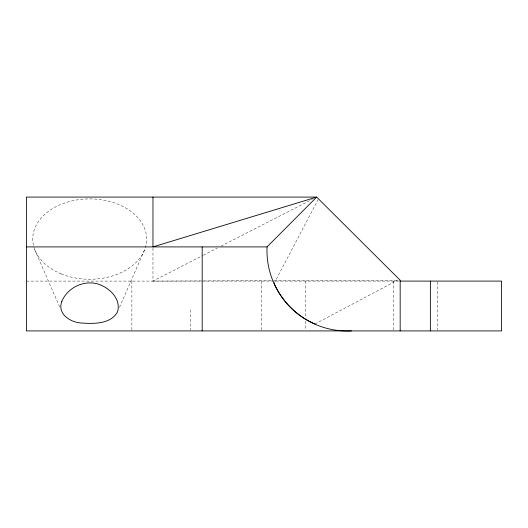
<?xml version="1.0" encoding="UTF-8"?>
<svg xmlns="http://www.w3.org/2000/svg" width="528" height="528" viewBox="0 0 528 528"><rect width="100%" height="100%" fill="white"/><g stroke="black" fill="none" stroke-linecap="round" stroke-linejoin="round"><path stroke-width="0.4" stroke-dasharray="2.64 1.98" d="M119.493 307.402L144.698 249.487M274.124 283.325L318.113 199.63M314.985 324.007L397.769 280.045M152.968 248.147L152.968 281.094L202.66 255.585M203.392 255.215L217.279 248.087M220.935 246.213L312.286 199.333M152.968 281.094L273.273 280.665M274.098 280.665L399.346 280.223M26.4 281.094L398.521 281.094M34.67 249.487L60.199 308.154M437.395 281.906L437.395 330.106M393.446 281.094L393.446 330.106M305.554 281.094L305.554 317.849M305.554 321.116L305.554 330.106M261.604 281.094L261.604 330.106M190.278 309.824L190.278 330.106M131.875 281.094L131.875 330.106M61.208 273.887A56.958 40.187 0 0 0 146.639 239.085A56.958 40.187 0 0 0 61.208 204.283A56.958 40.187 0 0 0 61.208 273.887"/><path stroke-width="0.79" d="M26.4 246.906L267.056 246.906L316.668 197.083L400.171 280.216L400.171 330.917M399.96 281.094L501.6 281.094L501.6 330.917L26.4 330.917L26.4 197.083L316.668 197.083L152.968 246.906L152.968 197.083M314.985 324.007C296.901 316.259 281.952 301.376 274.124 283.325M430.366 281.094L430.366 330.917M202.191 246.906L202.191 330.917M351.437 330.917A80.421 80.421 0 0 1 267.056 246.906M61.835 301.382C56.833 314.305 71.141 322.846 82.223 323.07C94.334 323.869 110.741 324.047 117.533 311.909C121.447 298.676 108.874 287.113 97.145 283.774C83.081 280.163 67.32 287.978 61.835 301.382"/></g></svg>
